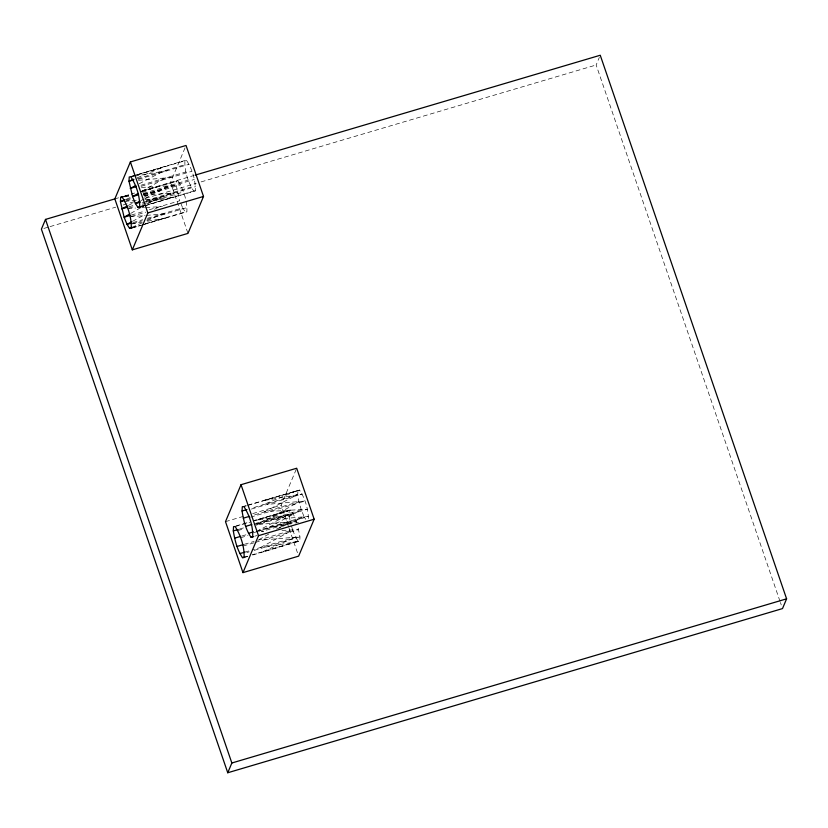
<?xml version="1.0" encoding="UTF-8"?>
<svg xmlns="http://www.w3.org/2000/svg" width="828" height="828" viewBox="0 0 828 828"><rect width="100%" height="100%" fill="white"/><g stroke="black" fill="none" stroke-linecap="round" stroke-linejoin="round"><path stroke-width="0.62" stroke-dasharray="4.14 3.1" d="M144.455 224.357L186.9 211.802C187.263 200.997 183.681 189.912 177.937 180.814L142.292 190.999M149.351 209.732L179.769 200.738L176.105 185.182L176.312 180.928M195.315 190.875L193.69 191.051C187.956 182.129 184.478 171.148 184.903 160.508L186.528 160.332C192.262 169.254 195.739 180.225 195.315 190.875L142.054 206.627M308.482 518.525C308.078 508.62 305.087 498.404 299.581 490.104L247.189 505.308M185.037 147.85L170.506 182.419L187.977 233.392M288.641 527.022L281.158 505.183L296.186 469.424M779.986 601.252L596.15 64.998L599.337 57.411M130.824 213.355L140.895 207.58M142.023 206.938L156.575 198.596M258.916 539.68L268.986 533.905M279.057 528.119L290.255 521.702L288.982 514.447L289.2 510.203L290.825 510.079L293.433 514.126L297.356 524.817M141.557 191.475L165.093 178.092M266.45 520.201L298.949 501.696L297.728 494.523L297.956 490.279L262.869 504.842M132.511 221.335L144.641 214.721M154.557 209.298L158.966 206.886M260.685 547.443L292.657 530.003L291.28 525.262M140.957 200.604L144.269 198.813M145.376 198.213L167.442 186.269M269.297 527.198L301.309 509.882L298.949 501.696L253.078 515.275M128.433 205.396L134.032 202.467M144.103 197.199L155.302 191.34M256.514 531.431L288.982 514.447L254.124 524.766L289.2 510.203L254.341 520.522L290.825 510.079L255.966 520.398L293.433 514.126L256.121 525.169M139.207 183.744L163.861 170.899M264.091 512.014L297.728 494.523L251.847 508.102M263.294 551.51L295.544 537.134L298.152 541.191L299.777 541.067L299.995 536.823L297.697 526.008M131.911 227.369L142.281 222.753M146.887 220.703L161.864 214.028M276.49 529.113L304.155 516.879L306.743 520.833M140.325 206.503L170.299 193.276M137.189 177.823L164.099 166.666M126.291 199.227L130.969 197.281M142.654 192.427L155.509 187.087M131.238 228.269L141.081 225.247M142.312 224.874L164.472 218.085M264.919 551.386L298.152 541.191L252.281 554.77M139.653 207.342L143.337 206.213M144.569 205.841L172.886 197.209M132.842 175.909L184.903 160.508M132.066 176.447L135.668 175.381M136.879 175.018L186.528 160.332M137.417 178.734L184.665 164.751M138.266 179.334L189.115 164.286M141.05 185.203L185.896 171.934M141.112 186.321L191.961 171.272M114.844 198.896L118.549 197.799M124.738 195.967L134.633 193.038M142.054 190.844L194.031 175.453M124.262 196.339L132.677 193.845M124.686 196.567L130.689 194.787M141.516 191.589L177.937 180.814M143.41 193.379L188.246 180.111M143.461 194.508L194.321 179.459M126.456 199.869L131.259 198.451M143.285 194.891L176.105 185.182M126.094 200.987L130.907 199.569M144.124 195.656L180.556 184.872M43.874 228.435L48.831 226.965M50.063 226.603L115.692 207.176M123.124 204.982L135.513 201.318M145.417 198.389L196.184 183.361M201.142 181.891L596.15 64.998M146.256 200.386L191.102 187.118M145.894 201.328L195.543 186.631M128.92 206.783L134.933 205.002M142.147 202.87L177.378 192.438M128.982 208.107L134.995 206.327M142.209 204.195L183.443 191.992M141.629 206.462L193.69 191.051M131.321 215.073L144.548 211.161M131.383 216.418L145.811 212.154M133.008 222.566L142.633 219.72M147.436 218.302L182.667 207.88L185.275 211.927L186.9 211.802M132.646 223.674L142.271 220.828M147.073 219.399L187.107 207.549M132.014 227.679L140.429 225.195M145.242 223.767L185.275 211.927M132.439 227.917L143.254 224.709M242.293 506.757L245.968 505.67M243.918 506.581L246.371 505.856M247.593 505.494L299.581 490.104L263.097 500.598M251.401 509.065L302.168 494.037L264.722 500.422M225.495 521.65L245.285 515.803M252.706 513.598L281.158 505.183M250.584 517.158L305.025 501.043L267.309 504.355M235.99 525.946L249.445 521.971M235.162 526.556L249.849 522.209M255.428 523.462L301.309 509.882L304.155 516.879L258.284 530.448M239.447 529.113L244.343 527.664M256.608 524.248L307.374 509.22L270.166 511.362M237.771 530.603L243.887 528.792M241.931 535.995L246.827 534.546M256.597 531.659L290.255 521.702L290.938 524.072M254.165 532.518L257.829 531.431M259.06 531.069L308.596 516.413L272.515 519.539M240.669 537.734L248.007 535.561M254.755 536.213L257.197 535.488M244.332 544.306L254.124 541.409M257.798 540.322L292.657 530.003L295.544 537.134L252.116 549.978M243.059 546.035L254.072 542.775M255.303 542.412L298.722 529.568L282.027 530.469M244.777 552.152L250.894 550.341M246.775 552.576L249.228 551.852M254.124 550.403L299.995 536.823L263.863 539.877M244.943 556.944L247.386 556.219M244.115 557.544L247.789 556.457M252.685 555.008L299.777 541.067L265.136 547.142M130.451 176.633L165.724 166.48M124.303 196.36L130.379 194.621M141.329 191.485L157.134 186.962M146.07 202.022L174.511 197.023M131.445 224.026L141.35 222.287M147.539 221.211L166.097 217.95M273.737 526.722L298.473 522.385M130.865 176.799L133.36 176.374M134.612 176.167L168.312 170.433M124.78 196.867L131.021 195.822M143.513 193.742L159.752 191.03M138.483 180.307L171.158 177.43M143.813 195.48L174.739 192.789M124.893 201.349L137.479 200.283M145.024 199.641L162.64 198.151M130.182 216.781L145.128 215.508M146.38 215.404L166.304 213.707M258.574 524.445L296.331 521.267L261.472 531.586L266.606 531.307M141.433 187.449L173.518 185.617M127.781 208.47L135.492 208.056M141.919 207.704L144.486 207.569M145.769 207.497L162.474 206.596M180.732 203.119L182.667 207.88M780.411 602.473L781.249 604.916M289.055 528.243L297.801 553.725"/><path stroke-width="1.24" d="M233.32 530.924L233.537 526.67L235.162 526.556C240.907 535.654 244.477 546.739 244.115 557.544L242.49 557.668C237.077 549.813 234.841 540.218 233.32 530.924L238.216 529.475M242.066 511L242.293 506.757L243.918 506.581C249.652 515.492 253.13 526.473 252.706 537.113L251.081 537.3C245.678 529.62 243.515 520.139 242.066 511L246.961 509.551M114.844 198.896L132.314 249.859L187.977 233.392L203.512 196.443L186.041 145.469L130.379 161.946L114.844 198.896L45.499 219.41L41.4 229.17L227.752 772.752L782.501 608.59L786.6 598.83L600.248 55.248L195.273 175.091M132.314 249.859L147.85 212.91L130.379 161.946M241.031 484.701L225.495 521.65L242.966 572.624L298.629 556.147L314.164 519.197L296.693 468.234L241.031 484.701L258.502 535.675L242.966 572.624M227.752 772.752L231.85 763.002L45.499 219.41M129.706 213.997L124.107 217.205L127.005 224.347L129.613 228.393L131.238 228.269C131.6 217.464 128.019 206.379 122.275 197.281L120.65 197.406L120.443 201.649L124.107 217.205L130.12 215.425M138.193 193.39L132.583 196.578L135.44 203.584L138.028 207.528L139.653 207.342C140.077 196.702 136.599 185.72 130.865 176.799L129.24 176.975L129.002 181.218L132.583 196.578L138.597 194.797M131.414 221.935L127.005 224.347L131.807 222.929M139.86 201.204L135.44 203.584L140.253 202.167M127.305 205.986L121.716 208.915L127.719 207.135M135.844 185.493L130.234 188.411L136.247 186.631M131.911 227.369L129.613 228.393L132.014 227.679M140.325 206.503L138.028 207.528L140.429 206.814M133.681 179.283L129.002 181.218L133.815 179.8M125.121 199.714L120.443 201.649L124.045 200.583M147.85 212.91L203.512 196.443M243.287 518.173L249.404 516.361M245.647 526.36L251.764 524.548M248.493 533.346L253.389 531.897M234.593 538.169L240.71 536.358M251.081 537.3L253.523 536.575M258.502 535.675L314.164 519.197M236.994 546.48L243.111 544.669M239.882 553.601L244.777 552.152M242.49 557.668L244.943 556.944M231.85 763.002L786.6 598.83M123.061 196.691L120.65 197.406L123.082 196.712"/></g></svg>
